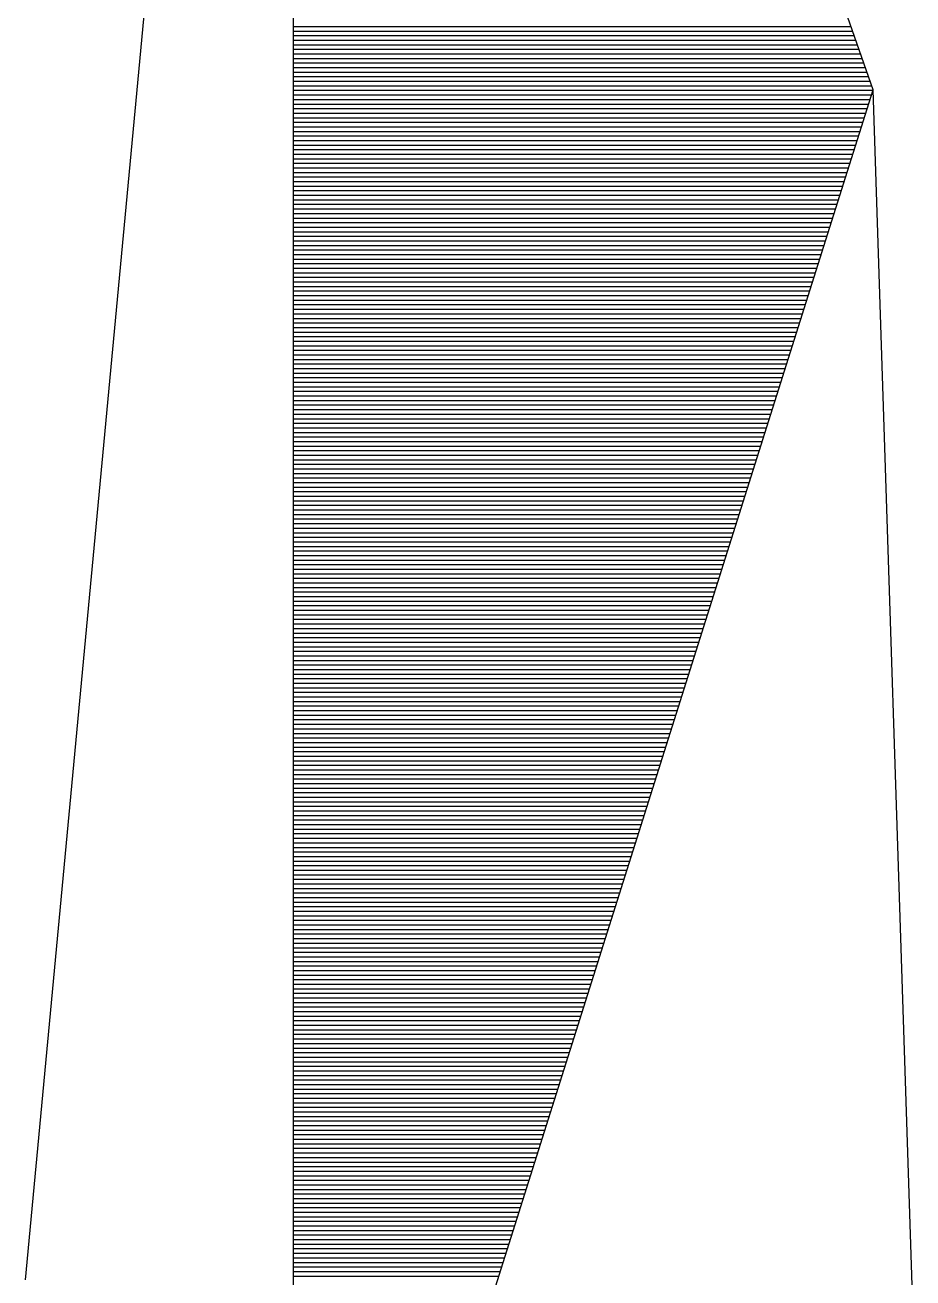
# Model space of a CAD drawing. Header units: millimetres. Extents: x 36720183 to 38160956, y 58934012 to 60388477.
# Drawn here: x 36909844 to 36921830, y 60329069 to 60345995 of the extents above; entities that cross this region are included whole.
import ezdxf

# ---------------------------------------------------------------- set-up
doc = ezdxf.new("R2010")
doc.units = ezdxf.units.MM
doc.header["$LTSCALE"] = 1000
doc.header["$MEASUREMENT"] = 0
doc.layers.add('TK_图框', color=7, linetype='Continuous')

# ---------------------------------------------------------------- blocks, each defined once
blk = doc.blocks.new('*X2')
at = {"color": 0}
for p, q in [((22719.77, 89473), (22841.94, 89473)), ((22719.77, 89472), (22842.29, 89472)), ((22719.77, 89471), (22842.64, 89471)), ((22719.77, 89470), (22842.99, 89470)), ((22719.77, 89469), (22843.33, 89469)), ((22719.77, 89468), (22843.68, 89468)), ((22719.77, 89467), (22844.03, 89467)), ((22719.77, 89466), (22844.38, 89466)), ((22719.77, 89465), (22844.73, 89465)), ((22719.77, 89464), (22845.07, 89464)), ((22719.77, 89463), (22845.42, 89463)), ((22719.77, 89462), (22845.77, 89462)), ((22719.77, 89461), (22846.12, 89461)), ((22719.77, 89460), (22846.46, 89460)), ((22719.77, 89459), (22846.77, 89459)), ((22719.77, 89458), (22846.45, 89458)), ((22719.77, 89457), (22846.14, 89457)), ((22719.77, 89456), (22845.82, 89456)), ((22719.77, 89455), (22845.5, 89455)), ((22719.77, 89454), (22845.19, 89454)), ((22719.77, 89453), (22844.87, 89453)), ((22719.77, 89452), (22844.56, 89452)), ((22719.77, 89451), (22844.24, 89451)), ((22719.77, 89450), (22843.93, 89450)), ((22719.77, 89449), (22843.61, 89449)), ((22719.77, 89448), (22843.3, 89448)), ((22719.77, 89447), (22842.98, 89447)), ((22719.77, 89446), (22842.67, 89446)), ((22719.77, 89445), (22842.35, 89445)), ((22719.77, 89444), (22842.04, 89444)), ((22719.77, 89443), (22841.72, 89443)), ((22719.77, 89442), (22841.41, 89442)), ((22719.77, 89441), (22841.09, 89441)), ((22719.77, 89440), (22840.78, 89440)), ((22719.77, 89439), (22840.46, 89439)), ((22719.77, 89438), (22840.14, 89438)), ((22719.77, 89437), (22839.83, 89437)), ((22719.77, 89436), (22839.51, 89436)), ((22719.77, 89435), (22839.2, 89435)), ((22719.77, 89434), (22838.88, 89434)), ((22719.77, 89433), (22838.57, 89433)), ((22719.77, 89432), (22838.25, 89432)), ((22719.77, 89431), (22837.94, 89431)), ((22719.77, 89430), (22837.62, 89430)), ((22719.77, 89429), (22837.31, 89429)), ((22719.77, 89428), (22836.99, 89428)), ((22719.77, 89427), (22836.68, 89427)), ((22719.77, 89426), (22836.36, 89426)), ((22719.77, 89425), (22836.05, 89425)), ((22719.77, 89424), (22835.73, 89424)), ((22719.77, 89423), (22835.42, 89423)), ((22719.77, 89422), (22835.1, 89422)), ((22719.77, 89421), (22834.78, 89421)), ((22719.77, 89420), (22834.47, 89420)), ((22719.77, 89419), (22834.15, 89419)), ((22719.77, 89418), (22833.84, 89418)), ((22719.77, 89417), (22833.52, 89417)), ((22719.77, 89416), (22833.21, 89416)), ((22719.77, 89415), (22832.89, 89415)), ((22719.77, 89414), (22832.58, 89414)), ((22719.77, 89413), (22832.26, 89413)), ((22719.77, 89412), (22831.95, 89412)), ((22719.77, 89411), (22831.63, 89411)), ((22719.77, 89410), (22831.32, 89410)), ((22719.77, 89409), (22831, 89409)), ((22719.77, 89408), (22830.69, 89408)), ((22719.77, 89407), (22830.37, 89407)), ((22719.77, 89406), (22830.06, 89406)), ((22719.77, 89405), (22829.74, 89405)), ((22719.77, 89404), (22829.42, 89404)), ((22719.77, 89403), (22829.11, 89403)), ((22719.77, 89402), (22828.79, 89402)), ((22719.77, 89401), (22828.48, 89401)), ((22719.77, 89400), (22828.16, 89400)), ((22719.77, 89399), (22827.85, 89399)), ((22719.77, 89398), (22827.53, 89398)), ((22719.77, 89397), (22827.22, 89397)), ((22719.77, 89396), (22826.9, 89396)), ((22719.77, 89395), (22826.59, 89395)), ((22719.77, 89394), (22826.27, 89394)), ((22719.77, 89393), (22825.96, 89393)), ((22719.77, 89392), (22825.64, 89392)), ((22719.77, 89391), (22825.33, 89391)), ((22719.77, 89390), (22825.01, 89390)), ((22719.77, 89389), (22824.69, 89389)), ((22719.77, 89388), (22824.38, 89388)), ((22719.77, 89387), (22824.06, 89387)), ((22719.77, 89386), (22823.75, 89386)), ((22719.77, 89385), (22823.43, 89385)), ((22719.77, 89384), (22823.12, 89384)), ((22719.77, 89383), (22822.8, 89383)), ((22719.77, 89382), (22822.49, 89382)), ((22719.77, 89381), (22822.17, 89381)), ((22719.77, 89380), (22821.86, 89380)), ((22719.77, 89379), (22821.54, 89379)), ((22719.77, 89378), (22821.23, 89378)), ((22719.77, 89377), (22820.91, 89377)), ((22719.77, 89376), (22820.6, 89376)), ((22719.77, 89375), (22820.28, 89375)), ((22719.77, 89374), (22819.97, 89374)), ((22719.77, 89373), (22819.65, 89373)), ((22719.77, 89372), (22819.33, 89372)), ((22719.77, 89371), (22819.02, 89371)), ((22719.77, 89370), (22818.7, 89370)), ((22719.77, 89369), (22818.39, 89369)), ((22719.77, 89368), (22818.07, 89368)), ((22719.77, 89367), (22817.76, 89367)), ((22719.77, 89366), (22817.44, 89366)), ((22719.77, 89365), (22817.13, 89365)), ((22719.77, 89364), (22816.81, 89364)), ((22719.77, 89363), (22816.5, 89363)), ((22719.77, 89362), (22816.18, 89362)), ((22719.77, 89361), (22815.87, 89361)), ((22719.77, 89360), (22815.55, 89360)), ((22719.77, 89359), (22815.24, 89359)), ((22719.77, 89358), (22814.92, 89358)), ((22719.77, 89357), (22814.61, 89357)), ((22719.77, 89356), (22814.29, 89356)), ((22719.77, 89355), (22813.97, 89355)), ((22719.77, 89354), (22813.66, 89354)), ((22719.77, 89353), (22813.34, 89353)), ((22719.77, 89352), (22813.03, 89352)), ((22719.77, 89351), (22812.71, 89351)), ((22719.77, 89350), (22812.4, 89350)), ((22719.77, 89349), (22812.08, 89349)), ((22719.77, 89348), (22811.77, 89348)), ((22719.77, 89347), (22811.45, 89347)), ((22719.77, 89346), (22811.14, 89346)), ((22719.77, 89345), (22810.82, 89345)), ((22719.77, 89344), (22810.51, 89344)), ((22719.77, 89343), (22810.19, 89343)), ((22719.77, 89342), (22809.88, 89342)), ((22719.77, 89341), (22809.56, 89341)), ((22719.77, 89340), (22809.25, 89340)), ((22719.77, 89339), (22808.93, 89339)), ((22719.77, 89338), (22808.61, 89338)), ((22719.77, 89337), (22808.3, 89337)), ((22719.77, 89336), (22807.98, 89336)), ((22719.77, 89335), (22807.67, 89335)), ((22719.77, 89334), (22807.35, 89334)), ((22719.77, 89333), (22807.04, 89333)), ((22719.77, 89332), (22806.72, 89332)), ((22719.77, 89331), (22806.41, 89331)), ((22719.77, 89330), (22806.09, 89330)), ((22719.77, 89329), (22805.78, 89329)), ((22719.77, 89328), (22805.46, 89328)), ((22719.77, 89327), (22805.15, 89327)), ((22719.77, 89326), (22804.83, 89326)), ((22719.77, 89325), (22804.52, 89325)), ((22719.77, 89324), (22804.2, 89324)), ((22719.77, 89323), (22803.89, 89323)), ((22719.77, 89322), (22803.57, 89322)), ((22719.77, 89321), (22803.25, 89321)), ((22719.77, 89320), (22802.94, 89320)), ((22719.77, 89319), (22802.62, 89319)), ((22719.77, 89318), (22802.31, 89318)), ((22719.77, 89317), (22801.99, 89317)), ((22719.77, 89316), (22801.68, 89316)), ((22719.77, 89315), (22801.36, 89315)), ((22719.77, 89314), (22801.05, 89314)), ((22719.77, 89313), (22800.73, 89313)), ((22719.77, 89312), (22800.42, 89312)), ((22719.77, 89311), (22800.1, 89311)), ((22719.77, 89310), (22799.79, 89310)), ((22719.77, 89309), (22799.47, 89309)), ((22719.77, 89308), (22799.16, 89308)), ((22719.77, 89307), (22798.84, 89307)), ((22719.77, 89306), (22798.53, 89306)), ((22719.77, 89305), (22798.21, 89305)), ((22719.77, 89304), (22797.89, 89304)), ((22719.77, 89303), (22797.58, 89303)), ((22719.77, 89302), (22797.26, 89302)), ((22719.77, 89301), (22796.95, 89301)), ((22719.77, 89300), (22796.63, 89300)), ((22719.77, 89299), (22796.32, 89299)), ((22719.77, 89298), (22796, 89298)), ((22719.77, 89297), (22795.69, 89297)), ((22719.77, 89296), (22795.37, 89296)), ((22719.77, 89295), (22795.06, 89295)), ((22719.77, 89294), (22794.74, 89294)), ((22719.77, 89293), (22794.43, 89293)), ((22719.77, 89292), (22794.11, 89292)), ((22719.77, 89291), (22793.8, 89291)), ((22719.77, 89290), (22793.48, 89290)), ((22719.77, 89289), (22793.17, 89289)), ((22719.77, 89288), (22792.85, 89288)), ((22719.77, 89287), (22792.53, 89287)), ((22719.77, 89286), (22792.22, 89286)), ((22719.77, 89285), (22791.9, 89285)), ((22719.77, 89284), (22791.59, 89284)), ((22719.77, 89283), (22791.27, 89283)), ((22719.77, 89282), (22790.96, 89282)), ((22719.77, 89281), (22790.64, 89281)), ((22719.77, 89280), (22790.33, 89280)), ((22719.77, 89279), (22790.01, 89279)), ((22719.77, 89278), (22789.7, 89278)), ((22719.77, 89277), (22789.38, 89277)), ((22719.77, 89276), (22789.07, 89276)), ((22719.77, 89275), (22788.75, 89275)), ((22719.77, 89274), (22788.44, 89274)), ((22719.77, 89273), (22788.12, 89273)), ((22719.77, 89272), (22787.8, 89272)), ((22719.77, 89271), (22787.49, 89271)), ((22719.77, 89270), (22787.17, 89270)), ((22719.77, 89269), (22786.86, 89269)), ((22719.77, 89268), (22786.54, 89268)), ((22719.77, 89267), (22786.23, 89267)), ((22719.77, 89266), (22785.91, 89266)), ((22719.77, 89265), (22785.6, 89265)), ((22719.77, 89264), (22785.28, 89264)), ((22719.77, 89263), (22784.97, 89263)), ((22719.77, 89262), (22784.65, 89262)), ((22719.77, 89261), (22784.34, 89261)), ((22719.77, 89260), (22784.02, 89260)), ((22719.77, 89259), (22783.71, 89259)), ((22719.77, 89258), (22783.39, 89258)), ((22719.77, 89257), (22783.08, 89257)), ((22719.77, 89256), (22782.76, 89256)), ((22719.77, 89255), (22782.44, 89255)), ((22719.77, 89254), (22782.13, 89254)), ((22719.77, 89253), (22781.81, 89253)), ((22719.77, 89252), (22781.5, 89252)), ((22719.77, 89251), (22781.18, 89251)), ((22719.77, 89250), (22780.87, 89250)), ((22719.77, 89249), (22780.55, 89249)), ((22719.77, 89248), (22780.24, 89248)), ((22719.77, 89247), (22779.92, 89247)), ((22719.77, 89246), (22779.61, 89246)), ((22719.77, 89245), (22779.29, 89245)), ((22719.77, 89244), (22778.98, 89244)), ((22719.77, 89243), (22778.66, 89243)), ((22719.77, 89242), (22778.35, 89242)), ((22719.77, 89241), (22778.03, 89241)), ((22719.77, 89240), (22777.72, 89240)), ((22719.77, 89239), (22777.4, 89239)), ((22719.77, 89238), (22777.08, 89238)), ((22719.77, 89237), (22776.77, 89237)), ((22719.77, 89236), (22776.45, 89236)), ((22719.77, 89235), (22776.14, 89235)), ((22719.77, 89234), (22775.82, 89234)), ((22719.77, 89233), (22775.51, 89233)), ((22719.77, 89232), (22775.19, 89232)), ((22719.77, 89231), (22774.88, 89231)), ((22719.77, 89230), (22774.56, 89230)), ((22719.77, 89229), (22774.25, 89229)), ((22719.77, 89228), (22773.93, 89228)), ((22719.77, 89227), (22773.62, 89227)), ((22719.77, 89226), (22773.3, 89226)), ((22719.77, 89225), (22772.99, 89225)), ((22719.77, 89224), (22772.67, 89224)), ((22719.77, 89223), (22772.36, 89223)), ((22719.77, 89222), (22772.04, 89222)), ((22719.77, 89221), (22771.72, 89221)), ((22719.77, 89220), (22771.41, 89220)), ((22719.77, 89219), (22771.09, 89219)), ((22719.77, 89218), (22770.78, 89218)), ((22719.77, 89217), (22770.46, 89217)), ((22719.77, 89216), (22770.15, 89216)), ((22719.77, 89215), (22769.83, 89215)), ((22719.77, 89214), (22769.52, 89214)), ((22719.77, 89213), (22769.2, 89213)), ((22719.77, 89212), (22768.89, 89212)), ((22719.77, 89211), (22768.57, 89211)), ((22719.77, 89210), (22768.26, 89210)), ((22719.77, 89209), (22767.94, 89209)), ((22719.77, 89208), (22767.63, 89208)), ((22719.77, 89207), (22767.31, 89207)), ((22719.77, 89206), (22767, 89206)), ((22719.77, 89205), (22766.68, 89205)), ((22719.77, 89204), (22766.36, 89204)), ((22719.77, 89203), (22766.05, 89203)), ((22719.77, 89202), (22765.73, 89202)), ((22719.77, 89201), (22765.42, 89201)), ((22719.77, 89200), (22765.1, 89200)), ((22719.77, 89199), (22764.79, 89199))]:
    blk.add_line(p, q, dxfattribs=at)
blk = doc.blocks.new('FMG')
for p, q in [((20204.61, 90346.63), (20162.29, 89895.85)), ((20296.06, 90083.73), (20204.61, 90346.63)), ((20204.61, 89793.67), (20204.61, 90346.63)), ((20204.61, 89793.67), (20296.06, 90083.73)), ((20302.36, 89891.42), (20296.06, 90083.73))]:
    blk.add_line(p, q)
at = {"xscale": 0.7200000000000001, "yscale": 0.7200000000000001, "zscale": 0.7200000000000001}
blk.add_blockref('*X2', (3846.37, 25673.19), dxfattribs=at)

msp = doc.modelspace()

# ---------------------------------------------------------------- block references
at = {"layer": 'TK_图框', "xscale": 85.56824734914694, "yscale": 85.56824734914694, "zscale": 85.56824734914694}
msp.add_blockref('FMG', (35184593, 52636812), dxfattribs=at)

doc.saveas('drawing.dxf')
